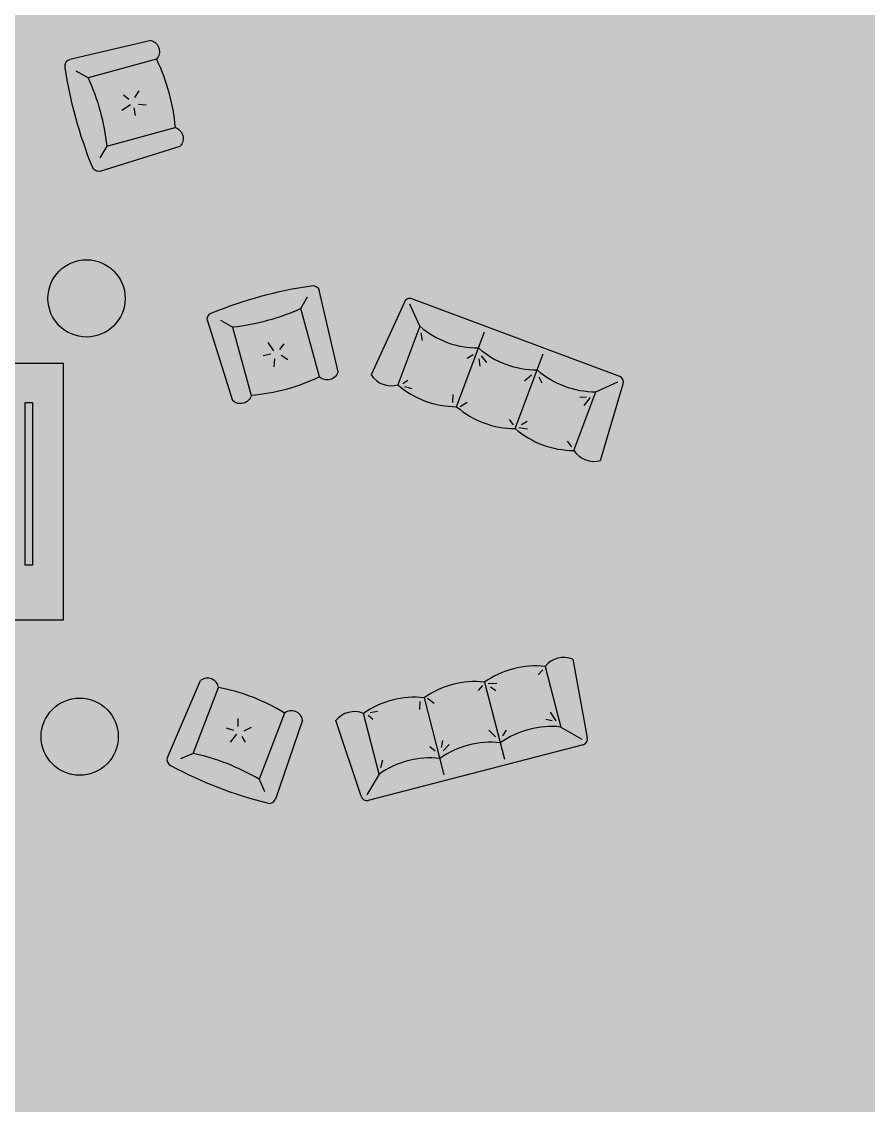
# Model space of a CAD drawing. Header units: centimetres. Extents: x 0 to 1099704, y -139216 to 99734.
# Drawn here: x 855079 to 855674, y -24396 to -23635 of the extents above; entities that cross this region are included whole.
import ezdxf

# ---------------------------------------------------------------- set-up
doc = ezdxf.new("R2010")
doc.units = ezdxf.units.CM
doc.header["$LTSCALE"] = 4
doc.layers.add('0.2', color=2, linetype='Continuous')
doc.layers.add('0.4', color=4, linetype='Continuous')

# ---------------------------------------------------------------- blocks, each defined once
blk = doc.blocks.new('Poltrona08')
for p, q in [((-49.37, -15.73), (-49.37, 39.27)), ((5.63, 39.27), (5.63, -15.73)), ((-20.38, 13.08), (-18.03, 20.58)), ((-29.29, 16.36), (-25.07, 13.08)), ((-17.56, 11.2), (-11.46, 11.67)), ((-25.07, 8.39), (-29.29, 3.7)), ((-19.44, 6.98), (-17.28, 1.21))]:
    blk.add_line(p, q)
for points in [[(-64.37, -15.73), (-66.87, 49.27)], [(-49.37, 39.27), (-56.87, 46.77)], [(5.63, 39.27), (13.13, 46.77)], [(23.13, 49.27), (20.63, -15.73)]]:
    blk.add_lwpolyline(points)
for centre, radius, start, end in [((-61.87, 49.27), 5, 90, 180), ((-21.87, -276.15), 332.84, 83.09756, 96.90244), ((18.13, 49.27), 5, 0, 90), ((-21.87, 208.74), 171.68, 260.78253, 279.21747), ((-56.87, -11.06), 8.83, 211.89079, 328.10921), ((-21.87, 134.27), 152.5, 259.61114, 280.38886), ((13.13, -11.06), 8.83, 211.89079, 328.10921)]:
    blk.add_arc(centre, radius, start, end)

msp = doc.modelspace()

# ---------------------------------------------------------------- hatches: boundary and pattern name
at = {"layer": '0.2', "true_color": 0x000000}
h = msp.add_hatch(color=18, dxfattribs=at)
h.dxf.hatch_style = 1
h.paths.add_polyline_path([(855086.676, -23953.642), (855081.564, -23953.642), (855081.564, -24017.066), (855086.676, -24017.066)])
h.paths.add_polyline_path([(855086.676, -23902.711), (855081.564, -23902.711), (855081.564, -23953.642), (855086.676, -23953.642)])
at = {"layer": '0.4', "true_color": 0xf8f3ec}
h = msp.add_hatch(color=7, dxfattribs=at)
h.dxf.hatch_style = 1
h.paths.add_polyline_path([(861342.461, -28259.322), (861342.461, -19037.773), (839953.654, -19037.773), (839953.654, -28259.322)])

# ---------------------------------------------------------------- linework, layer by layer
at = {"layer": '0.2'}
for p, q in [((855358.985, -23849.034), (855343.613, -23890.262)), ((855359.631, -23853.665), (855360.668, -23859.246)), ((855396.48, -23869.136), (855392.382, -23871.763)), ((855402.104, -23869.848), (855405.838, -23874.702)), ((855400.589, -23872.053), (855401.132, -23877.103)), ((855437.581, -23883.422), (855432.499, -23887.759)), ((855442.675, -23884.628), (855444.888, -23888.916)), ((855346.978, -23889.459), (855350.658, -23887.022)), ((855348.35, -23891.355), (855353.33, -23892.866)), ((855382.264, -23902.615), (855382.557, -23897.184)), ((855467.296, -23936.377), (855482.668, -23895.149)), ((855476.178, -23898.851), (855471.544, -23899.201)), ((855478.838, -23899.151), (855474.329, -23904.74)), ((855387.4, -23905.569), (855392.333, -23902.561)), ((855424.851, -23918.494), (855422.108, -23914.701)), ((855428.693, -23920.272), (855434.621, -23921.098)), ((855430.512, -23918.181), (855434.496, -23915.857)), ((855465.917, -23933.805), (855462.87, -23929.899)), ((855445.537, -24090.445), (855442.101, -24094.014)), ((855447.175, -24088.03), (855458.189, -24130.629)), ((855403.105, -24101.415), (855399.983, -24104.903)), ((855407.11, -24100.044), (855413.092, -24099.838)), ((855408.703, -24102.313), (855412.425, -24105.037)), ((855359.101, -24112.791), (855358.829, -24118.223)), ((855364.515, -24110.386), (855369.109, -24113.89)), ((855330.391, -24163.67), (855319.377, -24121.07)), ((855324.202, -24120.474), (855329.312, -24119.488)), ((855454.795, -24126.252), (855450.89, -24120.225)), ((855322.641, -24122.218), (855326.048, -24125.023)), ((855452.118, -24126.274), (855447.545, -24125.446)), ((855412.13, -24137.618), (855407.525, -24132.777)), ((855417.321, -24136.946), (855419.966, -24132.911)), ((855374.158, -24145.089), (855375.221, -24140.123)), ((855375.436, -24147.439), (855379.653, -24142.998)), ((855369.768, -24147.565), (855365.964, -24144.527)), ((855331.513, -24159.13), (855333.124, -24153.687))]:
    msp.add_line(p, q, dxfattribs=at)
for points in [[(855499.501, -23884.349), (855353.331, -23829.85)], [(855348.185, -23832.2), (855324.874, -23883.275)], [(855358.985, -23849.034), (855351.933, -23833.598)], [(855384.841, -23905.633), (855404.405, -23853.162)], [(855426.069, -23921.005), (855445.632, -23868.533)], [(855482.668, -23895.149), (855498.104, -23888.097)], [(855486.036, -23943.364), (855501.852, -23889.495)], [(855466.539, -24083.024), (855476.683, -24138.242)], [(855404.576, -24099.043), (855418.593, -24153.261)], [(855361.977, -24110.057), (855375.994, -24164.274)], [(855317.904, -24179.293), (855300.014, -24126.076)], [(855458.189, -24130.629), (855472.811, -24139.244)], [(855473.812, -24143.116), (855322.778, -24182.164)], [(855330.391, -24163.67), (855321.776, -24178.291)]]:
    msp.add_lwpolyline(points, dxfattribs=at)
for points in [[(855063.49, -23875.267), (855063.49, -24055.267), (855108.49, -24055.267), (855108.49, -23875.267)], [(855081.564, -23902.711), (855086.676, -23902.711), (855086.676, -24017.066), (855081.564, -24017.066)]]:
    msp.add_lwpolyline(points, close=True, dxfattribs=at)
for centre in [(855124.759, -23829.573), (855119.966, -24137.414)]:
    msp.add_circle(centre, 27.132, dxfattribs=at)
for centre, radius, start, end in [((855351.933, -23833.598), 4, 69.552117, 159.552117), ((855400.094, -23801.75), 62.656, 228.996071, 270.108162), ((855441.322, -23817.121), 62.656, 228.996071, 270.108162), ((855338.902, -23874.275), 16.667, 212.682219, 286.422014), ((855482.549, -23832.493), 62.656, 228.996071, 270.108162), ((855498.104, -23888.097), 4, 339.552117, 69.552117), ((855384.723, -23842.977), 62.656, 228.996071, 270.108162), ((855425.95, -23858.349), 62.656, 228.996071, 270.108162), ((855467.178, -23873.721), 62.656, 228.996071, 270.108162), ((855481.324, -23927.377), 16.667, 212.682219, 286.422014), ((855460.194, -24098.436), 16.667, 67.625681, 141.365477), ((855440.56, -24150.336), 62.656, 83.939534, 125.051624), ((855397.961, -24161.349), 62.656, 83.939534, 125.051624), ((855355.362, -24172.363), 62.656, 83.939534, 125.051624), ((855313.033, -24136.482), 16.667, 67.625681, 141.365477), ((855451.574, -24192.935), 62.656, 83.939534, 125.051624), ((855408.974, -24203.949), 62.656, 83.939534, 125.051624), ((855472.811, -24139.244), 4, 284.495579, 14.495579), ((855366.375, -24214.962), 62.656, 83.939534, 125.051624), ((855321.776, -24178.291), 4, 194.495579, 284.495579)]:
    msp.add_arc(centre, radius, start, end, dxfattribs=at)

# ---------------------------------------------------------------- block references
at = {"layer": '0.2', "yscale": 0.9044341948302912, "zscale": 0.9044341948302912}
for p, xscale, rotation in [((855171.889, -23708.347), -0.9044341948302912, 105.2568583251448), ((855241.672, -23882.755), -0.9044341948302912, 15.25685832514482), ((855217.207, -24117.965), 0.9044341948302912, 158.7908375022288)]:
    msp.add_blockref('Poltrona08', p, dxfattribs=dict(at, xscale=xscale, rotation=rotation))

doc.saveas('drawing.dxf')
